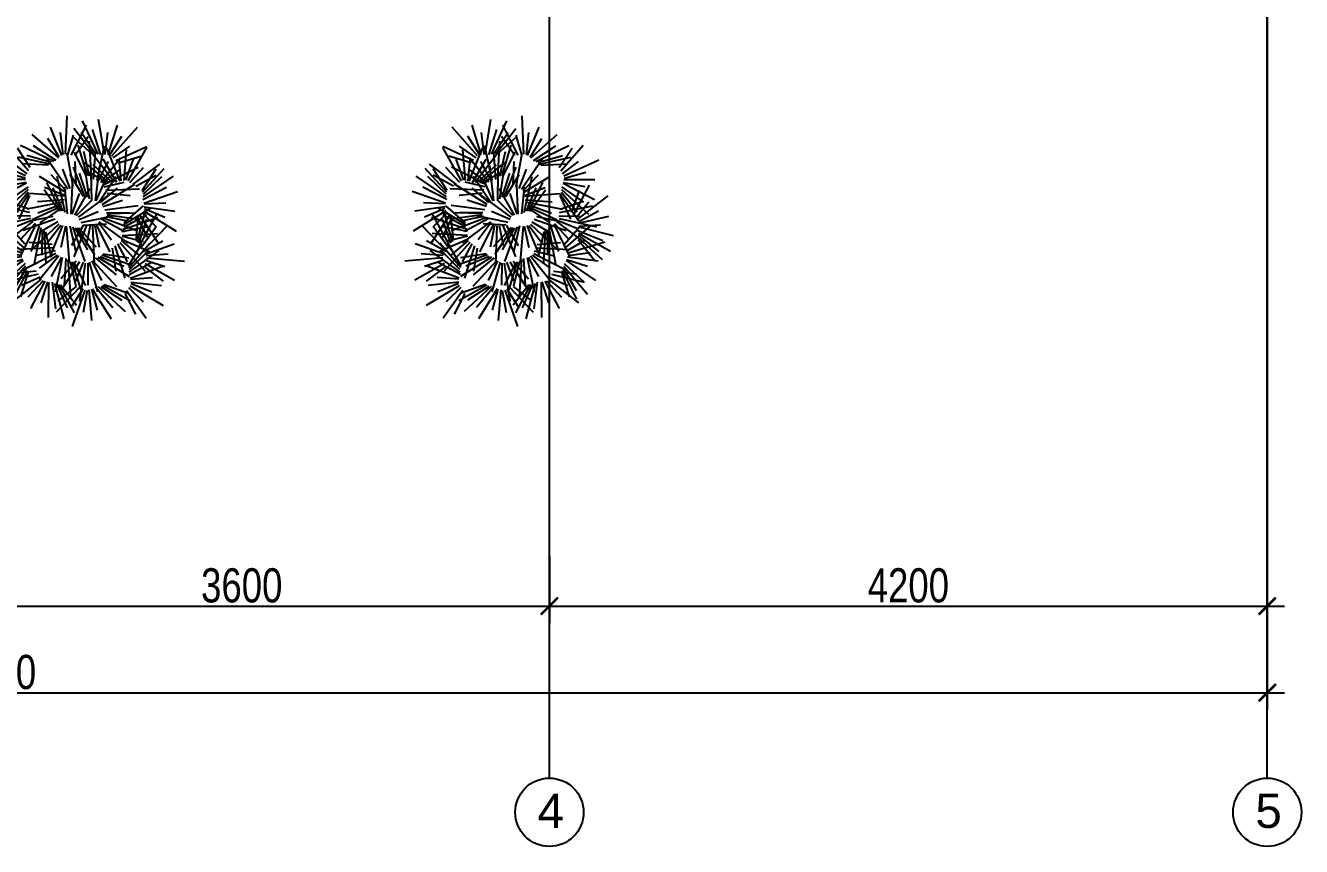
# Model space of a CAD drawing. Header units: millimetres. Extents: x 11159 to 50121, y 18346 to 37577.
# Drawn here: x 21170 to 28635, y 18346 to 23151 of the extents above; entities that cross this region are included whole.
import ezdxf

# ---------------------------------------------------------------- set-up
doc = ezdxf.new("R2010")
doc.units = ezdxf.units.MM
doc.layers.add('axis', color=40, linetype='Continuous')
doc.layers.add('dim', color=7, linetype='Continuous')
doc.styles.add('KOTE', font='romrust.shx', dxfattribs={"width": 0.8})
doc.styles.get("Standard").update_dxf_attribs({"font": 'arial.ttf'})
doc.dimstyles.new('ayala 50', dxfattribs={"dimscale": 50, "dimtxt": 2.5, "dimasz": 1, "dimexe": 1, "dimexo": 2, "dimgap": 1, "dimtad": 1, "dimdec": 0, "dimzin": 9, "dimdsep": 46, "dimtxsty": 'KOTE', "dimblk": 'ARCHTICK', "dimcen": 0, "dimdle": 1, "dimclrd": 4, "dimclre": 4, "dimclrt": 3, "dimadec": 0, "dimazin": 0, "dimtfac": 0.666667, "dimtdec": 0, "dimtix": 1, "dimtmove": 2, "dimatfit": 0, "dimfxl": 1, "dimtvp": 1, "dimtolj": 1, "dimarcsym": 0})

# ---------------------------------------------------------------- blocks, each defined once
blk = doc.blocks.new('rast1')
at = {"color": 0}
for p, q in [((-0.272, 0.796), (-0.202, 1.204)), ((0.184, 0.798), (0.163, 1.246)), ((-0.36, 0.779), (-0.658, 1.114)), ((-0.316, 0.792), (-0.423, 1.137)), ((-0.281, 0.796), (-0.313, 1.051)), ((-0.228, 0.79), (-0.132, 1.089)), ((-0.198, 0.798), (-0.017, 1.189)), ((-0.169, 0.807), (-0.001, 1.052)), ((-0.144, 0.802), (0.088, 1.098)), ((0.116, 0.786), (-0.064, 1.139)), ((0.212, 0.793), (0.241, 1.052)), ((0.227, 0.781), (0.36, 1.116)), ((-0.335, 0.793), (-0.475, 1.011)), ((-0.188, 0.492), (-0.274, 0.897)), ((-0.125, 0.801), (0.1, 1.005)), ((-0.121, 0.521), (-0.097, 0.951)), ((0.075, 0.783), (-0.081, 1.006)), ((-0.073, 0.544), (0.034, 0.905)), ((0.157, 0.789), (0.091, 1.019)), ((0.256, 0.762), (0.391, 0.98)), ((0.263, 0.756), (0.574, 1.029)), ((0.294, 0.723), (0.557, 0.896)), ((0.322, 0.712), (0.709, 0.901)), ((0.615, 0.605), (0.877, 0.902)), ((-0.405, 0.726), (-0.767, 0.888)), ((-0.548, 0.486), (-0.767, 0.878)), ((-0.435, 0.698), (-0.697, 0.773)), ((-0.375, 0.755), (-0.571, 0.892)), ((-0.502, 0.49), (-0.532, 0.849)), ((-0.458, 0.484), (-0.302, 0.867)), ((-0.228, 0.472), (-0.455, 0.753)), ((-0.386, 0.47), (-0.124, 0.812)), ((-0.145, 0.502), (-0.167, 0.816)), ((-0.097, 0.541), (-0.031, 0.829)), ((-0.054, 0.551), (0.08, 0.823)), ((0.093, 0.42), (0.163, 0.809)), ((0.155, 0.388), (0.409, 0.758)), ((0.351, 0.7), (0.635, 0.784)), ((0.366, 0.681), (0.733, 0.764)), ((0.597, 0.642), (0.747, 0.869)), ((-0.719, 0.352), (-0.972, 0.631)), ((-0.604, 0.445), (-0.922, 0.681)), ((-0.715, 0.372), (-0.879, 0.627)), ((-0.568, 0.466), (-0.73, 0.643)), ((-0.264, 0.443), (-0.665, 0.645)), ((-0.521, 0.494), (-0.611, 0.738)), ((-0.468, 0.486), (-0.444, 0.741)), ((-0.246, 0.465), (-0.457, 0.617)), ((-0.417, 0.468), (-0.258, 0.74)), ((-0.355, 0.473), (-0.139, 0.675)), ((-0.333, 0.462), (-0.042, 0.701)), ((-0.198, 0.488), (-0.321, 0.713)), ((-0.314, 0.457), (-0.05, 0.607)), ((-0.167, 0.253), (-0.217, 0.664)), ((-0.098, 0.277), (-0.035, 0.703)), ((-0.047, 0.295), (0.091, 0.646)), ((0.058, 0.442), (0.069, 0.714)), ((0.128, 0.397), (0.214, 0.621)), ((0.381, 0.668), (0.684, 0.684)), ((0.633, 0.568), (0.822, 0.714)), ((0.651, 0.546), (1.06, 0.731)), ((-0.724, 0.299), (-1.079, 0.542)), ((-0.728, 0.329), (-0.942, 0.535)), ((-0.639, 0.423), (-0.878, 0.554)), ((-0.27, 0.415), (-0.503, 0.47)), ((-0.208, 0.237), (-0.41, 0.536)), ((-0.176, 0.251), (-0.28, 0.485)), ((-0.123, 0.26), (-0.117, 0.575)), ((-0.072, 0.294), (0.019, 0.576)), ((-0.028, 0.301), (0.129, 0.56)), ((0.116, 0.096), (0.097, 0.51)), ((0.175, 0.368), (0.353, 0.556)), ((0.179, 0.349), (0.487, 0.536)), ((0.187, 0.115), (0.281, 0.535)), ((0.239, 0.13), (0.403, 0.468)), ((0.641, 0.457), (1.01, 0.268)), ((0.644, 0.466), (0.897, 0.42)), ((0.651, 0.5), (1.012, 0.5)), ((0.657, 0.518), (0.908, 0.587)), ((-0.734, 0.226), (-1.125, 0.362)), ((-0.72, 0.268), (-1, 0.413)), ((-0.287, 0.378), (-0.683, 0.394)), ((-0.247, 0.211), (-0.628, 0.447)), ((-0.304, 0.34), (-0.575, 0.314)), ((-0.227, 0.232), (-0.424, 0.401)), ((0.033, 0.061), (-0.33, 0.325)), ((0.074, 0.083), (-0.105, 0.397)), ((0.106, 0.095), (0.021, 0.337)), ((0.16, 0.1), (0.19, 0.413)), ((0.191, 0.316), (0.43, 0.408)), ((0.193, 0.307), (0.606, 0.337)), ((0.214, 0.13), (0.326, 0.404)), ((0.258, 0.133), (0.434, 0.38)), ((0.603, 0.315), (0.73, 0.039)), ((0.609, 0.334), (0.822, 0.023)), ((0.622, 0.417), (0.88, 0.235)), ((0.622, 0.386), (0.94, 0.096)), ((0.622, 0.355), (0.805, 0.122)), ((0.738, 0.117), (0.832, 0.372)), ((0.764, 0.085), (0.951, 0.434)), ((0.813, 0.036), (1.169, 0.309)), ((-0.737, 0.182), (-1.095, 0.133)), ((-0.736, 0.217), (-0.992, 0.227)), ((-0.741, 0.163), (-0.98, 0.061)), ((-0.499, -0.026), (-0.82, 0.17)), ((-0.501, -0.007), (-0.729, 0.193)), ((-0.275, 0.148), (-0.668, 0.199)), ((-0.254, 0.184), (-0.482, 0.259)), ((0.054, 0.08), (-0.129, 0.263)), ((0.197, 0.263), (0.512, 0.241)), ((0.213, 0.236), (0.636, 0.154)), ((0.229, 0.21), (0.506, 0.106)), ((0.229, 0.185), (0.573, 0.03)), ((0.234, 0.166), (0.485, -0.004)), ((0.6, 0.114), (0.988, 0.193)), ((0.608, 0.155), (0.865, 0.245)), ((0.791, 0.053), (0.942, 0.239)), ((-0.731, 0.136), (-1.111, -0.102)), ((-0.687, 0.083), (-0.906, -0.247)), ((-0.49, -0.079), (-0.898, 0.056)), ((-0.683, -0.273), (-0.889, 0.105)), ((-0.71, 0.117), (-0.878, -0.054)), ((-0.664, 0.049), (-0.782, -0.197)), ((-0.673, -0.244), (-0.77, 0.036)), ((-0.502, -0.051), (-0.764, 0.087)), ((-0.654, -0.228), (-0.754, 0.135)), ((-0.304, 0.09), (-0.676, 0.038)), ((-0.642, -0.212), (-0.672, 0.09)), ((-0.262, 0.055), (-0.664, -0.1)), ((-0.317, 0.104), (-0.621, 0.113)), ((-0.29, 0.069), (-0.58, 0.01)), ((-0.296, 0.112), (-0.568, 0.11)), ((-0.208, 0.007), (-0.541, -0.239)), ((-0.235, 0.041), (-0.512, -0.108)), ((0, 0), (-0.388, 0.081)), ((0.023, 0.034), (-0.198, 0.126)), ((0.275, 0.005), (0.483, -0.115)), ((0.303, 0.036), (0.677, -0.094)), ((0.33, 0.067), (0.597, 0.014)), ((0.565, 0.009), (0.853, -0.209)), ((0.582, 0.02), (0.823, -0.077)), ((0.592, 0.074), (0.832, 0.076)), ((0.594, 0.045), (1.031, -0.054)), ((0.823, -0.009), (1.175, 0.073)), ((0.825, 0.01), (1.054, 0.134)), ((-0.725, -0.334), (-1.011, -0.035)), ((-0.478, -0.152), (-0.892, -0.13)), ((-0.694, -0.302), (-0.878, -0.047)), ((-0.477, -0.108), (-0.786, -0.047)), ((-0.201, 0), (-0.354, -0.206)), ((-0.173, -0.021), (-0.335, -0.344)), ((-0.023, -0.034), (-0.295, -0.016)), ((-0.16, -0.035), (-0.21, -0.29)), ((0.03, -0.063), (-0.177, -0.285)), ((0.05, -0.062), (-0.157, -0.377)), ((-0.132, -0.042), (-0.15, -0.491)), ((-0.105, -0.036), (-0.058, -0.27)), ((0.074, -0.065), (-0.072, -0.323)), ((-0.063, -0.036), (0.086, -0.403)), ((0.103, -0.054), (-0.044, -0.458)), ((-0.022, -0.036), (0.114, -0.272)), ((0.132, -0.042), (0.062, -0.349)), ((0.176, -0.045), (0.141, -0.457)), ((0.185, -0.044), (0.239, -0.295)), ((0.219, -0.037), (0.356, -0.371)), ((0.239, -0.036), (0.397, -0.242)), ((0.262, -0.02), (0.588, -0.328)), ((0.416, -0.109), (0.35, -0.406)), ((0.432, -0.099), (0.414, -0.475)), ((0.455, -0.089), (0.46, -0.385)), ((0.474, -0.065), (0.552, -0.488)), ((0.493, -0.04), (0.588, -0.34)), ((0.532, -0.02), (0.712, -0.392)), ((0.54, -0.014), (0.714, -0.203)), ((0.659, -0.255), (0.838, -0.05)), ((0.672, -0.294), (0.971, -0.035)), ((0.815, -0.097), (1.107, -0.214)), ((0.821, -0.127), (1.197, -0.336)), ((0.824, -0.053), (1.226, -0.153)), ((0.825, -0.044), (1.081, -0.03)), ((-0.748, -0.371), (-1.089, -0.253)), ((-0.731, -0.341), (-0.955, -0.216)), ((-0.556, -0.528), (-0.802, -0.243)), ((-0.47, -0.195), (-0.799, -0.342)), ((-0.451, -0.237), (-0.75, -0.573)), ((-0.478, -0.161), (-0.727, -0.223)), ((-0.552, -0.509), (-0.709, -0.249)), ((-0.468, -0.214), (-0.669, -0.379)), ((-0.426, -0.25), (-0.539, -0.461)), ((-0.394, -0.276), (-0.512, -0.654)), ((0.321, -0.297), (0.717, -0.317)), ((0.339, -0.26), (0.61, -0.236)), ((0.685, -0.333), (0.892, -0.213)), ((0.7, -0.357), (1.13, -0.229)), ((0.819, -0.2), (1.006, -0.439)), ((0.821, -0.181), (1.099, -0.434)), ((0.828, -0.157), (1.06, -0.342)), ((-0.764, -0.415), (-1.21, -0.455)), ((-0.76, -0.387), (-1.019, -0.369)), ((-0.753, -0.441), (-0.98, -0.518)), ((-0.563, -0.582), (-0.912, -0.329)), ((-0.567, -0.551), (-0.774, -0.34)), ((-0.242, -0.381), (-0.598, -0.502)), ((-0.195, -0.408), (-0.56, -0.635)), ((-0.258, -0.37), (-0.557, -0.417)), ((-0.224, -0.399), (-0.498, -0.512)), ((-0.132, -0.445), (-0.413, -0.749)), ((-0.165, -0.416), (-0.409, -0.615)), ((-0.362, -0.303), (-0.407, -0.571)), ((0.155, -0.44), (0.126, -0.869)), ((0.179, -0.421), (0.198, -0.735)), ((0.222, -0.411), (0.304, -0.816)), ((0.231, -0.407), (0.353, -0.633)), ((0.262, -0.391), (0.486, -0.674)), ((0.28, -0.385), (0.49, -0.538)), ((0.298, -0.363), (0.697, -0.568)), ((0.304, -0.335), (0.536, -0.392)), ((0.678, -0.445), (1.019, -0.68)), ((0.683, -0.436), (0.927, -0.514)), ((0.694, -0.403), (1.051, -0.451)), ((0.702, -0.386), (0.96, -0.351)), ((-0.748, -0.482), (-1.093, -0.677)), ((-0.575, -0.654), (-0.962, -0.508)), ((-0.743, -0.523), (-0.96, -0.689)), ((-0.56, -0.612), (-0.836, -0.461)), ((-0.124, -0.451), (-0.236, -0.682)), ((-0.093, -0.466), (-0.191, -0.814)), ((-0.077, -0.477), (-0.079, -0.737)), ((0.087, -0.469), (-0.049, -0.74)), ((-0.048, -0.479), (0.018, -0.923)), ((-0.022, -0.467), (0.067, -0.69)), ((0.106, -0.462), (-0.004, -0.822)), ((0.018, -0.46), (0.233, -0.793)), ((0.059, -0.453), (0.237, -0.659)), ((0.13, -0.459), (0.062, -0.747)), ((0.528, -0.573), (0.799, -0.601)), ((0.622, -0.58), (0.711, -0.87)), ((0.63, -0.562), (0.8, -0.898)), ((0.646, -0.543), (0.796, -0.798)), ((0.65, -0.512), (0.927, -0.842)), ((0.654, -0.482), (0.886, -0.696)), ((-0.575, -0.744), (-0.961, -0.973)), ((-0.579, -0.698), (-0.938, -0.738)), ((-0.577, -0.664), (-0.833, -0.646)), ((-0.584, -0.717), (-0.825, -0.813)), ((-0.25, -0.735), (-0.577, -0.92)), ((-0.268, -0.727), (-0.553, -0.829)), ((0.241, -0.73), (0.056, -0.971)), ((0.26, -0.727), (0.084, -1.06)), ((0.285, -0.728), (0.164, -0.999)), ((0.313, -0.714), (0.204, -1.131)), ((0.34, -0.7), (0.299, -1.012)), ((0.384, -0.699), (0.388, -1.112)), ((0.394, -0.697), (0.471, -0.942)), ((0.427, -0.687), (0.594, -1.007)), ((0.446, -0.684), (0.623, -0.874)), ((0.468, -0.666), (0.821, -0.943)), ((0.479, -0.64), (0.697, -0.74)), ((0.504, -0.606), (0.888, -0.701)), ((-0.532, -0.799), (-0.76, -1.123)), ((-0.554, -0.764), (-0.727, -0.93)), ((-0.51, -0.834), (-0.634, -1.076)), ((-0.199, -0.752), (-0.515, -1.044)), ((-0.229, -0.749), (-0.477, -0.911)), ((-0.168, -0.755), (-0.371, -0.996)), ((-0.13, -0.777), (-0.349, -1.128)), ((-0.121, -0.781), (-0.188, -1.029)), ((-0.088, -0.79), (-0.119, -1.15)), ((-0.07, -0.798), (-0.023, -1.054)), ((-0.042, -0.795), (0.107, -1.218)), ((-0.018, -0.779), (0.111, -0.98)), ((0.02, -0.764), (0.293, -1.05)), ((0.059, -0.749), (0.272, -0.918))]:
    blk.add_line(p, q, dxfattribs=at)
blk = doc.blocks.new('_ArchTick')
at = {"color": 0, "linetype": 'ByBlock', "const_width": 0.15}
blk.add_lwpolyline([(-0.5, -0.5), (0.5, 0.5)], dxfattribs=at)
blk = doc.blocks.new('*D57')
at = {"layer": 'Defpoints', "color": 0, "transparency": 16777216}
for p in [(20635.1, 20246.4), (24235.1, 20144.4), (24235.1, 19753.4)]:
    blk.add_point(p, dxfattribs=at)
at = {"layer": 'dim', "color": 4, "lineweight": -2, "transparency": 16777216}
for p, q in [((20635.1, 20146.4), (20635.1, 19653.4)), ((24235.1, 20044.4), (24235.1, 19653.4)), ((20535.1, 19753.4), (24335.1, 19753.4))]:
    blk.add_line(p, q, dxfattribs=at)
at = {"layer": 'dim', "color": 4, "lineweight": -2, "transparency": 16777216, "xscale": 100, "yscale": 100, "zscale": 100, "rotation": 180}
blk.add_blockref('_ArchTick', (20635.1, 19753.4), dxfattribs=at)
at = {"layer": 'dim', "color": 4, "lineweight": -2, "transparency": 16777216, "xscale": 100, "yscale": 100, "zscale": 100}
blk.add_blockref('_ArchTick', (24235.1, 19753.4), dxfattribs=at)
at = {"layer": 'dim', "color": 3, "transparency": 16777216, "insert": (22435.1, 19873.4), "char_height": 200, "attachment_point": 5, "style": 'KOTE'}
blk.add_mtext('\\A1;3600', dxfattribs=at)
blk = doc.blocks.new('*D58')
at = {"layer": 'Defpoints', "color": 0, "transparency": 16777216}
for p in [(28435.1, 26556.4), (24235.1, 19753.4), (28435.1, 19753.4)]:
    blk.add_point(p, dxfattribs=at)
at = {"layer": 'dim', "color": 4, "lineweight": -2, "transparency": 16777216}
for p, q in [((28435.1, 26456.4), (28435.1, 19653.4)), ((24135.1, 19753.4), (28535.1, 19753.4))]:
    blk.add_line(p, q, dxfattribs=at)
at = {"layer": 'dim', "color": 4, "lineweight": -2, "transparency": 16777216, "xscale": 100, "yscale": 100, "zscale": 100, "rotation": 180}
blk.add_blockref('_ArchTick', (24235.1, 19753.4), dxfattribs=at)
at = {"layer": 'dim', "color": 4, "lineweight": -2, "transparency": 16777216, "xscale": 100, "yscale": 100, "zscale": 100}
blk.add_blockref('_ArchTick', (28435.1, 19753.4), dxfattribs=at)
at = {"layer": 'dim', "color": 3, "transparency": 16777216, "insert": (26335.1, 19873.4), "char_height": 200, "attachment_point": 5, "style": 'KOTE'}
blk.add_mtext('\\A1;4200', dxfattribs=at)
blk = doc.blocks.new('*D59')
at = {"layer": 'Defpoints', "color": 0, "transparency": 16777216}
for p in [(28435.1, 26556.4), (13435.1, 23556.4), (28435.1, 19246.4)]:
    blk.add_point(p, dxfattribs=at)
at = {"layer": 'dim', "color": 4, "lineweight": -2, "transparency": 16777216}
for p, q in [((28435.1, 26456.4), (28435.1, 19146.4)), ((13435.1, 23456.4), (13435.1, 19146.4)), ((13335.1, 19246.4), (28535.1, 19246.4))]:
    blk.add_line(p, q, dxfattribs=at)
at = {"layer": 'dim', "color": 4, "lineweight": -2, "transparency": 16777216, "xscale": 100, "yscale": 100, "zscale": 100, "rotation": 180}
blk.add_blockref('_ArchTick', (13435.1, 19246.4), dxfattribs=at)
at = {"layer": 'dim', "color": 4, "lineweight": -2, "transparency": 16777216, "xscale": 100, "yscale": 100, "zscale": 100}
blk.add_blockref('_ArchTick', (28435.1, 19246.4), dxfattribs=at)
at = {"layer": 'dim', "color": 3, "transparency": 16777216, "insert": (20935.1, 19366.4), "char_height": 200, "attachment_point": 5, "style": 'KOTE'}
blk.add_mtext('\\A1;15000', dxfattribs=at)

msp = doc.modelspace()

# ---------------------------------------------------------------- linework, layer by layer
at = {"layer": 'axis'}
for p, q in [((24235.1, 18746.4), (24235.1, 35956.4)), ((28435.1, 18746.4), (28435.1, 35956.4))]:
    msp.add_line(p, q, dxfattribs=at)
at = {"layer": 'dim', "color": 7}
for centre in [(24235.1, 18546.4), (28435.1, 18546.4)]:
    msp.add_circle(centre, 200, dxfattribs=at)

# ---------------------------------------------------------------- block references
at = {"yscale": 500}
for p, xscale in [((21495.8, 21999.2), -500), ((23994.4, 21999.2), 500)]:
    msp.add_blockref('rast1', p, dxfattribs=dict(at, xscale=xscale))

# ---------------------------------------------------------------- texts
at = {"layer": 'dim', "color": 7}
for s, p in [('4', (24165.1, 18455.1)), ('5', (28365.1, 18455.1))]:
    msp.add_text(s, height=200, dxfattribs=at).set_placement(p)

# ---------------------------------------------------------------- dimensions: what is measured, and where the dimension line sits
at = {"layer": 'dim'}
for base, p1, p2, picture, middle in [((28435.1, 19246.4), (13435.1, 23556.4), (28435.1, 26556.4), '*D59', (20935.1, 19366.4)), ((28435.1, 19753.4), (24235.1, 19753.4), (28435.1, 26556.4), '*D58', (26335.1, 19873.4)), ((24235.1, 19753.4), (20635.1, 20246.4), (24235.1, 20144.4), '*D57', (22435.1, 19873.4))]:
    dim = msp.add_linear_dim(base=base, p1=p1, p2=p2, dimstyle='ayala 50', override={"dimscale": 1, "dimtxt": 200, "dimasz": 100, "dimexe": 100, "dimexo": 100, "dimgap": 20, "dimdle": 100}, dxfattribs=at)
    dim.commit()
    dim.dimension.update_dxf_attribs({"geometry": picture, "text_midpoint": middle})

doc.saveas('drawing.dxf')
